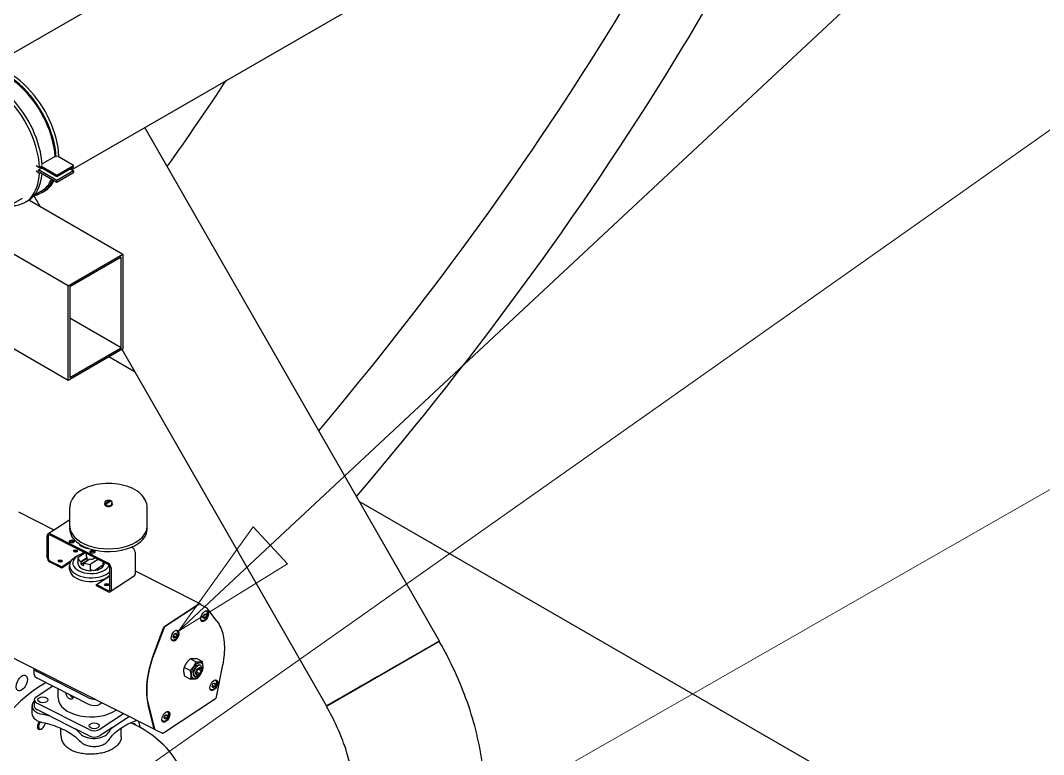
# Model space of a CAD drawing. Header units: millimetres. Extents: x 0 to 100323, y 0 to 59400.
# Drawn here: x 53312 to 55347, y 11424 to 12884 of the extents above; entities that cross this region are included whole.
import ezdxf

# ---------------------------------------------------------------- set-up
doc = ezdxf.new("R2010")
doc.units = ezdxf.units.MM
doc.header["$LTSCALE"] = 100
for name, color, linetype, lineweight in [('Break Line', 7, 'Continuous', 35), ('Symbol', 7, 'Continuous', 18), ('Visible', 7, 'Continuous', 25)]:
    doc.layers.add(name, color=color, linetype=linetype, lineweight=lineweight)

# ---------------------------------------------------------------- blocks, each defined once
blk = doc.blocks.new('Balloon16')
at = {"layer": 'Symbol'}
for p, q in [((538.091, 118.403), (586.245, 163.371)), ((537.75, 118.769), (536.264, 116.697)), ((538.433, 118.038), (537.75, 118.769)), ((538.091, 118.403), (536.264, 116.697)), ((536.264, 116.697), (538.433, 118.038))]:
    blk.add_line(p, q, dxfattribs=at)
at = {"layer": 'Symbol', "flags": 128}
blk.add_lwpolyline([(537.75, 118.769), (536.264, 116.697), (538.433, 118.038), (537.75, 118.769)], dxfattribs=at)
at = {"layer": 'Symbol'}
blk.add_solid([(537.75, 118.769), (536.264, 116.697), (538.433, 118.038), (537.75, 118.769)], dxfattribs=at)
blk = doc.blocks.new('Balloon19')
at = {"layer": 'Symbol'}
blk.add_line((515.784, 99.981), (585.289, 149.027), dxfattribs=at)
blk = doc.blocks.new('Balloon20')
at = {"layer": 'Symbol'}
blk.add_line((520.531, 100.617), (585.087, 137.505), dxfattribs=at)

msp = doc.modelspace()

# ---------------------------------------------------------------- linework, layer by layer
at = {"layer": 'Break Line'}
for major_axis, start_param, end_param in [((12692.1, 131.1), 2.076344, 2.624267), ((12538.2, 129.5), 2.124076, 2.576535)]:
    msp.add_ellipse((65939, 7029.4), major_axis=major_axis, ratio=0.570342, start_param=start_param, end_param=end_param, dxfattribs=at)
at = {"layer": 'Visible'}
for p, q in [((53251.3, 12792.5), (55296.2, 13973.1)), ((53413.9, 12587.4), (55425.6, 13748.8)), ((54145.3, 11649.7), (53559.8, 12671.6)), ((53381.1, 12613.9), (53355.4, 12599)), ((53417.7, 12595.9), (53386, 12614.2)), ((53387.1, 12613.5), (53388.8, 12614.5)), ((53343.3, 12595.8), (53350.2, 12592.2)), ((53350.2, 12592.2), (53352.9, 12593.7)), ((53384.5, 12573.6), (53351.2, 12592.8)), ((53352.8, 12595), (53384.5, 12576.7)), ((53384.5, 12576.7), (53417.7, 12595.9)), ((53417.7, 12592.7), (53384.5, 12573.6)), ((53417.7, 12592.7), (53417.7, 12595.9)), ((53343.3, 12585.2), (53350.2, 12580.9)), ((53354.6, 12590.9), (53348, 12587.1)), ((53384.5, 12566), (53348, 12587.1)), ((53350.7, 12583.8), (53348, 12585.5)), ((53350.2, 12580.9), (53352.9, 12582.4)), ((53352.8, 12581.2), (53384.5, 12562.9)), ((53417.7, 12585.2), (53384.5, 12566)), ((53384.5, 12562.9), (53417.7, 12582)), ((53384.5, 12576.7), (53384.5, 12573.6)), ((53411.2, 12589), (53417.7, 12585.2)), ((53417.7, 12585.2), (53417.7, 12582)), ((53384.5, 12562.9), (53384.5, 12566)), ((53351.5, 12514.5), (53339.1, 12536)), ((53353.1, 12544.5), (53339.9, 12536.9)), ((53360.1, 12545), (53354.6, 12541.9)), ((52735.5, 12195.7), (53316.6, 12531.2)), ((53326.9, 12525.8), (53321.4, 12522.7)), ((53329.2, 12527.3), (53515.9, 12419.5)), ((53407.1, 12356.7), (53210.8, 12470.1)), ((53407.1, 12356.7), (53515.9, 12419.5)), ((53512.6, 12413.9), (53410.4, 12354.8)), ((53512.6, 12233), (53512.6, 12413.9)), ((53515.9, 12419.5), (53515.9, 12231.1)), ((53407.1, 12168.3), (53047.6, 12375.9)), ((53407.1, 12168.3), (53407.1, 12356.7)), ((53410.4, 12354.8), (53410.4, 12174)), ((53512.6, 12233), (53410.4, 12292)), ((53515.9, 12231.1), (53407.1, 12168.3)), ((53410.4, 12174), (53512.6, 12233)), ((53920.7, 11521), (53514.3, 12230.2)), ((53540.2, 12185.1), (53488.2, 12215.1)), ((53479.6, 11923.2), (53479.6, 11921.9)), ((53480.4, 11923.2), (53480.4, 11925.7)), ((53484.1, 11923.6), (53481.9, 11922.2)), ((53481.9, 11922.2), (53481.9, 11923.2)), ((53489.9, 11929.7), (53483, 11925.1)), ((53483.7, 11922.3), (53483.7, 11921.3)), ((53484.7, 11924.3), (53491.6, 11928.8)), ((53490.9, 11929.1), (53490.9, 11928.4)), ((53494.2, 11923.2), (53494.2, 11925.7)), ((53495, 11923.2), (53495, 11921.9)), ((55446.8, 11084.3), (53986.1, 11927.6)), ((53308.3, 11907), (53378.9, 11871.2)), ((53410.2, 11878), (53410.2, 11915.7)), ((53564.4, 11878), (53564.4, 11915.7)), ((53366.9, 11863.3), (53410.2, 11891.8)), ((53486.8, 11804.6), (53371.1, 11863.2)), ((53486.8, 11802.1), (53371.1, 11860.6)), ((53410.4, 11872.3), (53410.4, 11875.2)), ((53564.2, 11872.3), (53564.2, 11875.2)), ((53365.4, 11815.8), (53365.4, 11859.8)), ((53367.7, 11858.6), (53367.7, 11814.7)), ((53415.4, 11848.4), (53415.4, 11846)), ((53441.2, 11825.2), (53426.4, 11815.4)), ((53433.5, 11823.2), (53438.5, 11826.5)), ((53440.7, 11825.4), (53440.2, 11825.1)), ((53443.6, 11835), (53443.6, 11835.8)), ((53443.6, 11818.2), (53443.6, 11824)), ((53533.1, 11836.7), (53534.5, 11836)), ((53540.3, 11826.8), (53540.3, 11782.8)), ((53371.1, 11809.1), (53394.3, 11797.4)), ((53394.3, 11794.9), (53371.1, 11806.6)), ((53394.3, 11797.4), (53413.4, 11810)), ((53411.1, 11806), (53394.3, 11794.9)), ((53410, 11793), (53410, 11800.3)), ((53426, 11806), (53426.4, 11805.8)), ((53426.4, 11815.4), (53426.4, 11802.7)), ((53426.4, 11802.7), (53426.4, 11802.7)), ((53432.4, 11808), (53444.5, 11815.9)), ((53444.8, 11814.8), (53432.9, 11807)), ((53432.9, 11802.6), (53445.3, 11810.7)), ((53432.9, 11802.6), (53432.9, 11807)), ((53450.4, 11813.1), (53437.6, 11804.7)), ((53437.6, 11804.7), (53437.6, 11800.3)), ((53450.4, 11813.1), (53438.2, 11805)), ((53444.8, 11815.6), (53444.8, 11814.9)), ((53444.8, 11811.2), (53444.8, 11814.8)), ((53449.4, 11812.4), (53449.4, 11813.3)), ((53466.6, 11812.3), (53451.8, 11802.6)), ((53451.8, 11789.9), (53451.8, 11802.6)), ((53477.2, 11801.5), (53460.4, 11790.5)), ((53476.7, 11806.2), (53477.5, 11806.8)), ((53479.6, 11804.7), (53476.7, 11806.2)), ((53476.7, 11806.2), (53476.7, 11805.3)), ((53477.2, 11801.2), (53476.7, 11805.3)), ((53478.4, 11800.6), (53477.2, 11801.2)), ((53394.3, 11797.4), (53394.3, 11794.9)), ((53451.7, 11789.8), (53451.7, 11789.9)), ((53451.8, 11789.9), (53454.4, 11791.6)), ((53454.4, 11791.6), (53457.4, 11790.1)), ((53463.7, 11762.3), (53490.3, 11779.8)), ((53490.3, 11752.6), (53490.3, 11796.5)), ((53538.7, 11779.3), (53491, 11747.9)), ((53492.6, 11795.4), (53492.6, 11751.4)), ((53540.3, 11789.5), (53669.2, 11724.3)), ((53463.7, 11762.3), (53486.8, 11750.6)), ((53463.7, 11759.8), (53463.7, 11762.3)), ((53486.8, 11748.1), (53463.7, 11759.8)), ((53599.5, 11679.4), (53667.1, 11723.9)), ((53666.8, 11722.7), (53599.8, 11678.6)), ((53682.4, 11716.2), (53668.9, 11723.1)), ((53669.7, 11723.8), (53671, 11722)), ((53675, 11697.1), (53676.8, 11702.1)), ((53675.7, 11699.1), (53680.3, 11696.8)), ((53676.8, 11702.1), (53680.3, 11704.4)), ((53678.8, 11703.4), (53682, 11701.8)), ((53681.9, 11709), (53680.2, 11709.8)), ((53680.3, 11704.4), (53682, 11701.8)), ((53682, 11701.8), (53680.3, 11696.8)), ((53703.1, 11689.2), (53683.6, 11715.2)), ((53672.9, 11691.1), (53671.2, 11692)), ((53676.8, 11694.5), (53675, 11697.1)), ((53680.3, 11696.8), (53676.8, 11694.5)), ((53577, 11622.8), (53596.9, 11675.9)), ((53597.2, 11675.1), (53577.7, 11623.4)), ((53616.2, 11658.4), (53617.9, 11663.3)), ((53617.9, 11655.8), (53616.2, 11658.4)), ((53616.9, 11660.4), (53621.5, 11658.1)), ((53617.9, 11663.3), (53621.5, 11665.6)), ((53621.5, 11658.1), (53617.9, 11655.8)), ((53620, 11664.7), (53623.2, 11663)), ((53623.1, 11670.2), (53621.4, 11671.1)), ((53621.5, 11665.6), (53623.2, 11663)), ((53623.2, 11663), (53621.5, 11658.1)), ((53579.2, 11473.7), (53218.3, 11656.4)), ((53614, 11652.4), (53612.3, 11653.2)), ((54145.1, 11649.2), (53920.8, 11519.7)), ((53649.5, 11591.1), (53637.9, 11597)), ((53661.1, 11608.5), (53649.6, 11614.4)), ((53673.8, 11609.3), (53662.2, 11615.1)), ((53665.3, 11593.6), (53670, 11595.8)), ((53670.3, 11601.5), (53669.1, 11602.1)), ((53670, 11595.8), (53671.7, 11591.5)), ((53673.1, 11594.3), (53672.8, 11597.1)), ((53702.4, 11539.1), (53714.5, 11602.6)), ((53339.7, 11583.3), (53339.7, 11594.9)), ((53449.1, 11536.5), (53345, 11589.2)), ((53345, 11576.7), (53449.1, 11523.9)), ((53638.9, 11580.3), (53650.5, 11574.4)), ((53659.2, 11579.5), (53658, 11580.1)), ((53662.4, 11587.2), (53665.3, 11593.6)), ((53664.1, 11582.9), (53662.4, 11587.2)), ((53662.8, 11588.1), (53668.8, 11585.1)), ((53668.8, 11585.1), (53664.1, 11582.9)), ((53666.7, 11581.6), (53664.2, 11580.2)), ((53666.5, 11594.2), (53671.7, 11591.5)), ((53671.7, 11591.5), (53668.8, 11585.1)), ((53343.6, 11538.9), (53376.6, 11560.7)), ((53387.4, 11536.8), (53387.4, 11555.2)), ((53693.3, 11559.7), (53695, 11564.6)), ((53695, 11557.1), (53693.3, 11559.7)), ((53694, 11561.7), (53698.5, 11559.4)), ((53695, 11564.6), (53698.5, 11566.9)), ((53698.5, 11559.4), (53695, 11557.1)), ((53697.1, 11565.9), (53700.3, 11564.3)), ((53700.1, 11571.5), (53698.5, 11572.4)), ((53698.5, 11566.9), (53700.3, 11564.3)), ((53700.3, 11564.3), (53698.5, 11559.4)), ((53596.9, 11467.6), (53700.1, 11535.5)), ((53691.1, 11553.7), (53689.4, 11554.5)), ((53335.1, 11520.9), (53335.1, 11505.9)), ((53339.7, 11533.1), (53339.7, 11520.5)), ((53449.1, 11473.7), (53345, 11526.4)), ((53470.8, 11524.8), (53474.1, 11526.9)), ((53578.4, 11474.9), (53566.2, 11522.2)), ((53566.6, 11522.9), (53578.7, 11475.4)), ((53372.7, 11499.8), (53345, 11513.8)), ((53372.7, 11499.8), (53421.4, 11475.2)), ((53517.2, 11505.1), (53470.8, 11474.5)), ((53495.1, 11477.9), (53528, 11499.6)), ((53597.9, 11496.9), (53599.7, 11501.8)), ((53599.7, 11494.3), (53597.9, 11496.9)), ((53598.6, 11498.9), (53603.2, 11496.6)), ((53599.7, 11501.8), (53603.2, 11504.1)), ((53603.2, 11496.6), (53599.7, 11494.3)), ((53601.7, 11503.2), (53605, 11501.5)), ((53604.8, 11508.7), (53603.1, 11509.6)), ((53603.2, 11504.1), (53605, 11501.5)), ((53605, 11501.5), (53603.2, 11496.6)), ((53354.8, 11475.4), (53353.8, 11474.9)), ((53392.8, 11463.7), (53392.8, 11476.4)), ((53449.1, 11461.1), (53421.4, 11475.2)), ((53495.1, 11477.9), (53470.8, 11462)), ((53512.8, 11459.5), (53512.8, 11477.2)), ((53545.5, 11480.4), (53531.5, 11487.5)), ((53579.6, 11474.2), (53593.1, 11467.3)), ((53595.8, 11490.9), (53594.1, 11491.7))]:
    msp.add_line(p, q, dxfattribs=at)
msp.add_arc((53455.1, 11302), 200, 30.2265, 63.1464, dxfattribs=at)
for centre, major_axis, ratio, start_param, end_param in [((53285, 12662.4), (-69.6, 120.6), 0.57735, 3.987802, 6.483768), ((53290.4, 12665.6), (-69.6, 120.6), 0.57735, 3.976782, 6.283185), ((53251.8, 12643.3), (-69.6, 120.6), 0.57735, 3.976782, 6.660019), ((53257.3, 12646.4), (-69.6, 120.6), 0.57735, 3.987802, 6.283185), ((53285, 12662.4), (-68.1, 117.9), 0.57735, 3.989178, 6.283185), ((41615.8, 15426.8), (12953.8, 0), 0.57735, 5.894699, 5.9193), ((53251.8, 12643.3), (69.6, -120.6), 0.57735, 5.906351, 7.018792), ((53257.3, 12646.4), (69.6, -120.6), 0.57735, 0, 0.696885), ((53254.5, 12644.9), (66.2, -114.6), 0.57735, 0.735607, 0.750507), ((53285, 12662.4), (69.6, -120.6), 0.57735, 6.082603, 6.689396), ((53285, 12662.4), (68.1, -117.9), 0.57735, 0, 0.397189), ((53290.4, 12665.6), (69.6, -120.6), 0.57735, 0, 0.345978), ((53487.3, 11923.2), (7.69, 0), 0.57735, 2.690566, 6.734212), ((53487.3, 11921.9), (-7.69, 0), 0.57735, 0, 3.141593), ((53487.3, 11923.2), (6.92, 0), 0.57735, 3.141593, 6.283185), ((53487.3, 11924.7), (-6.92, 0), 0.57735, 0.683411, 1.018307), ((53371.1, 11856.9), (-4.23, 6.42), 0.613881, 5.462843, 7.033639), ((53371.1, 11856.9), (-2.54, 3.85), 0.613881, 5.462843, 7.033639), ((53487.3, 11878), (-77.1, 0), 0.57735, 0, 3.141593), ((53487.3, 11872.3), (-76.9, 0), 0.57735, 0, 0.677593), ((53487.3, 11872.3), (76.9, 0), 0.57735, 5.35065, 6.283185), ((53414.3, 11845.6), (-5, 0), 0.57735, 3.591789, 5.832989), ((53418.8, 11844.3), (2.54, -3.85), 0.613881, 3.892046, 4.085404), ((53452.8, 11849.6), (-26.9, 0), 0.57735, 0.332531, 1.372124), ((53487.3, 11872.3), (76.9, 0), 0.57735, 3.819186, 4.168654), ((53452.8, 11805.3), (-36.5, 0), 0.57735, 5.042745, 9.20627), ((53421.8, 11826.5), (-4.23, 0), 0.57735, 3.681737, 5.743041), ((53421.8, 11826.5), (2.69, 0), 0.57735, 0.361367, 2.780226), ((53487.3, 11872.3), (76.9, 0), 0.57735, 4.168654, 5.35065), ((53455.3, 11824.8), (-5, 0), 0.57735, 3.591789, 5.832989), ((53534.5, 11829.7), (-4.23, 6.42), 0.613881, 3.892046, 5.462843), ((53371.1, 11812.9), (-4.23, 6.42), 0.613881, 0.750454, 2.32125), ((53371.1, 11812.9), (2.54, -3.85), 0.613881, 3.892046, 5.462843), ((53391.3, 11806.4), (-4.23, 0), 0.57735, 3.681737, 5.743041), ((53391.3, 11806.4), (2.69, 0), 0.57735, 0.361367, 2.780226), ((53452.8, 11800.3), (-42.8, 0), 0.57735, 5.445166, 8.918285), ((53452.8, 11805.3), (-26.8, 0), 0.57735, 6.107262, 6.241595), ((53452.8, 11818), (-26.8, 0), 0.57735, 0.167661, 0.70689), ((53452.8, 11805.3), (-26.8, 0), 0.57735, 0.172512, 1.529206), ((53452.8, 11805.3), (-26.8, 0), 0.57735, 0.167661, 0.171355), ((53452.8, 12002), (20.9, 303), 0.055468, 2.292533, 2.293057), ((53470, 11826.3), (-26.6, 45.8), 0.788917, 1.513549, 1.534183), ((53452.8, 11813), (-26.8, 0), 0.57735, 0.735828, 0.96589), ((53470.1, 11826.2), (44.8, 28.2), 0.02758, 3.884365, 3.905), ((53452.8, 11818), (-26.8, 0), 0.57735, 0.994828, 1.534058), ((53452.8, 11818.2), (-9.23, 0), 0.57735, 0, 0.511022), ((53452.8, 11815), (6.8, -11.1), 0.558157, 4.389954, 4.398779), ((53452.8, 11813.8), (-9.23, 0), 0.57735, 0.519847, 0.743191), ((53452.8, 11818.2), (9.23, 0), 0.57735, 4.332289, 5.714704), ((53452.8, 11805.3), (26.8, 0), 0.57735, 4.884901, 6.241595), ((53486.8, 11798.3), (4.23, -6.42), 0.613881, 0.750454, 2.32125), ((53486.8, 11798.3), (-2.54, 3.85), 0.613881, 3.892046, 5.462843), ((53452.8, 11793), (-42.8, 0), 0.57735, 0, 2.6351), ((53452.8, 11805.3), (26.8, 0), 0.57735, 4.671956, 4.67565), ((53534.5, 11785.7), (4.23, -6.42), 0.613881, 0, 0.750454), ((53483.9, 11759.6), (-4.23, 0), 0.57735, 3.681737, 5.743041), ((53483.9, 11759.6), (2.69, 0), 0.57735, 0.361367, 2.780226), ((53486.8, 11754.3), (2.54, -3.85), 0.613881, 5.462843, 7.033639), ((53486.8, 11754.3), (4.23, -6.42), 0.613881, 5.462843, 7.033639), ((53666.8, 11719), (2.08, 4.12), 0.538347, 0, 0.754742), ((53667.1, 11720.2), (2.08, 4.12), 0.538347, 6.01892, 7.037927), ((53599.5, 11675.7), (2.08, 4.12), 0.538347, 0.754742, 1.773749), ((53599.8, 11674.8), (-2.08, -4.12), 0.538347, 3.896334, 4.910779), ((53658.6, 11614.4), (65.7, 129.7), 0.538347, 1.773749, 2.592458), ((53658.6, 11614.4), (-65.3, -129), 0.538347, 4.910779, 5.731766), ((53663.6, 11591.1), (5.6, 11), 0.538347, 0, 3.141593), ((53664.7, 11590.5), (-5.6, -11), 0.538347, 2.448632, 6.976146), ((53355.1, 11583.3), (-15.4, 0), 0.57735, 0, 0.850859), ((53355.1, 11595.9), (-15.4, 0), 0.57735, 0.113029, 0.850859), ((53347, 11356.7), (-111.2, -219.6), 0.538347, 3.795965, 6.283185), ((53355.1, 11533.1), (-15.4, 0), 0.57735, 5.563248, 7.134044), ((53452.8, 11536.8), (-65.4, 0), 0.57735, 0, 2.43964), ((53459.2, 11543.2), (-15.4, 0), 0.57735, 0.850859, 1.588689), ((53365.9, 11520.9), (-30.8, 0), 0.57735, 5.726981, 7.506701), ((53355.1, 11520.5), (-15.4, 0), 0.57735, 0, 0.850859), ((53459.2, 11530.6), (15.4, 0), 0.57735, 3.992452, 5.563248), ((53308.3, 11429.1), (-138.5, 0), 0.57735, 4.228703, 4.365109), ((53354, 11484.8), (-5.4, -10.7), 0.538347, 4.494502, 6.44837), ((53355.2, 11484.2), (-4.71, -9.3), 0.538347, 4.431113, 8.391677), ((53308.3, 11429.1), (-138.5, 0), 0.57735, 3.619795, 3.7562), ((53459.2, 11480.4), (-15.4, 0), 0.57735, 0.850859, 2.421655), ((53617.6, 11440.8), (-138.5, 0), 0.57735, 5.799499, 5.935905), ((53534.2, 11474.6), (5.4, 10.7), 0.538347, 5.753426, 6.812944), ((53535.3, 11474), (4.71, 9.3), 0.538347, 6.14396, 6.42241), ((53581.3, 11477.8), (-2.08, -4.12), 0.538347, 5.734051, 6.798235), ((53581.7, 11478.3), (-2.08, -4.12), 0.538347, 5.731766, 6.283185), ((53458.5, 11474), (30.8, 0), 0.57735, 3.619795, 5.935905), ((53459.2, 11467.8), (-15.4, 0), 0.57735, 0.850859, 2.421655)]:
    msp.add_ellipse(centre, major_axis=major_axis, ratio=ratio, start_param=start_param, end_param=end_param, dxfattribs=at)
for centre, major_axis, ratio in [((53414.3, 11848.1), (-5, 0), 0.57735), ((53421.8, 11829), (-4.23, 0), 0.57735), ((53455.3, 11827.3), (-5, 0), 0.57735), ((53391.3, 11809), (-4.23, 0), 0.57735), ((53483.9, 11762.1), (-4.23, 0), 0.57735), ((53678.5, 11699.5), (5.3, 10.4), 0.538347), ((53619.7, 11660.7), (5.3, 10.4), 0.538347), ((54033, 11585.3), (112.3, 64.4), 0.002349), ((53663.6, 11591.1), (7.8, 15.4), 0.538347), ((53667, 11589.4), (4.17, 8.24), 0.538347), ((53314.9, 11566.5), (-7.6, -15.1), 0.538347), ((53696.8, 11562), (5.3, 10.4), 0.538347), ((53356.9, 11533.1), (-10, 0), 0.57735), ((53601.4, 11499.2), (5.3, 10.4), 0.538347), ((53459.1, 11481.4), (-10, 0), 0.57735)]:
    msp.add_ellipse(centre, major_axis=major_axis, ratio=ratio, dxfattribs=at)
for points, knots in [([(53980.4, 11937.6), (54227.3, 12227), (54444, 12525.4), (54759.9, 13046.5), (54874.9, 13265.8), (54973.5, 13487.8)], [6.610899, 6.610899, 6.610899, 6.610899, 6.7319123, 6.7319123, 6.8175661, 6.8175661, 6.8175661, 6.8175661]), ([(53905.5, 12068.3), (54119.7, 12322.9), (54309.9, 12584), (54580.2, 13019.6), (54675.2, 13191.2), (54759.8, 13364.5)], [6.6163972, 6.6163972, 6.6163972, 6.6163972, 6.7246089, 6.7246089, 6.7936254, 6.7936254, 6.7936254, 6.7936254]), ([(53564.4, 11915.7), (53564.4, 11920.5), (53563.2, 11925.2), (53558.8, 11934.4), (53555.4, 11938.8), (53546.5, 11947), (53540.7, 11950.7), (53527.5, 11956.9), (53520.1, 11959.3), (53504.4, 11962.5), (53496.2, 11963.4), (53479.8, 11963.5), (53471.5, 11962.7), (53455.9, 11959.7), (53448.4, 11957.4), (53434.9, 11951.3), (53428.9, 11947.6), (53419.1, 11938.9), (53415.3, 11933.9), (53411.2, 11924.4), (53410.2, 11920), (53410.2, 11915.7)], [5.432326, 5.432326, 5.432326, 5.432326, 5.701725, 5.701725, 5.994378, 5.994378, 6.322593, 6.322593, 6.659679, 6.659679, 6.994308, 6.994308, 7.327534, 7.327534, 7.662019, 7.662019, 7.999051, 7.999051, 8.328177, 8.328177, 8.573919, 8.573919, 8.573919, 8.573919]), ([(53480.4, 11925.7), (53480.4, 11926.2), (53480.5, 11926.6), (53480.8, 11927.5), (53481.1, 11927.9), (53481.8, 11928.6), (53482.3, 11929), (53483.4, 11929.6), (53484.1, 11929.9), (53485.5, 11930.2), (53486.2, 11930.3), (53487.7, 11930.4), (53488.4, 11930.3), (53489.6, 11930.1), (53490.1, 11930), (53490.6, 11929.8)], [3.992452, 3.992452, 3.992452, 3.992452, 4.224673, 4.224673, 4.480197, 4.480197, 4.794245, 4.794245, 5.150094, 5.150094, 5.50656, 5.50656, 5.859048, 5.859048, 6.100822, 6.100822, 6.100822, 6.100822]), ([(53481.9, 11923.2), (53481.9, 11923.3), (53482, 11923.5), (53482.1, 11923.9), (53482.1, 11924.1), (53482.3, 11924.4), (53482.5, 11924.6), (53482.7, 11924.9), (53482.8, 11925), (53483, 11925.1)], [0, 0, 0, 0, 0.0368272, 0.0368272, 0.0739214, 0.0739214, 0.1114349, 0.1114349, 0.1495092, 0.1495092, 0.1495092, 0.1495092]), ([(53484.7, 11924.3), (53484.6, 11924.2), (53484.4, 11924), (53484.2, 11923.8), (53484.1, 11923.6), (53483.9, 11923.2), (53483.8, 11923), (53483.7, 11922.7), (53483.7, 11922.5), (53483.7, 11922.3)], [0.4504591, 0.4504591, 0.4504591, 0.4504591, 0.4885333, 0.4885333, 0.5260468, 0.5260468, 0.563141, 0.563141, 0.5999682, 0.5999682, 0.5999682, 0.5999682]), ([(53489.9, 11929.7), (53490, 11929.8), (53490.2, 11929.8), (53490.4, 11929.9), (53490.5, 11929.9), (53490.7, 11929.8), (53490.8, 11929.7), (53490.9, 11929.4), (53490.9, 11929.3), (53490.9, 11929.1)], [0.4504594, 0.4504594, 0.4504594, 0.4504594, 0.4885337, 0.4885337, 0.5260472, 0.5260472, 0.5631414, 0.5631414, 0.5999686, 0.5999686, 0.5999686, 0.5999686]), ([(53492.4, 11928.9), (53492.4, 11928.9), (53492.4, 11928.9), (53492.3, 11929), (53492.2, 11929), (53491.9, 11929), (53491.8, 11928.9), (53491.6, 11928.8)], [0.06812017, 0.06812017, 0.06812017, 0.06812017, 0.07392141, 0.07392141, 0.11143494, 0.11143494, 0.14950916, 0.14950916, 0.14950916, 0.14950916]), ([(53492.4, 11928.9), (53492.6, 11928.8), (53492.8, 11928.6), (53493.2, 11928.2), (53493.3, 11928.1), (53493.6, 11927.7), (53493.8, 11927.4), (53494, 11927), (53494.1, 11926.7), (53494.2, 11926.2), (53494.2, 11926), (53494.2, 11925.7)], [0.1774014, 0.1774014, 0.1774014, 0.1774014, 0.312093, 0.312093, 0.4467845, 0.4467845, 0.581476, 0.581476, 0.7161676, 0.7161676, 0.8508591, 0.8508591, 0.8508591, 0.8508591]), ([(53549.5, 11846.2), (53550.5, 11846.8), (53551.5, 11847.5), (53553, 11848.9), (53553.5, 11849.5), (53554, 11850.2)], [4.6529168, 4.6529168, 4.6529168, 4.6529168, 4.8909196, 4.8909196, 5.0413442, 5.0413442, 5.0413442, 5.0413442]), ([(53672.9, 11691.1), (53673.4, 11690.8), (53674, 11690.7), (53675.2, 11690.6), (53675.9, 11690.8), (53677.3, 11691.3), (53678, 11691.7), (53679.5, 11692.8), (53680.2, 11693.5), (53681.5, 11695.1), (53682.1, 11696), (53683.1, 11697.9), (53683.5, 11698.9), (53684.2, 11700.8), (53684.4, 11701.8), (53684.5, 11703.8), (53684.5, 11704.7), (53684.1, 11706.4), (53683.8, 11707.2), (53682.9, 11708.3), (53682.4, 11708.7), (53681.9, 11709)], [3.957647, 3.957647, 3.957647, 3.957647, 4.196682, 4.196682, 4.464316, 4.464316, 4.79179, 4.79179, 5.141995, 5.141995, 5.486777, 5.486777, 5.828131, 5.828131, 6.171562, 6.171562, 6.520999, 6.520999, 6.858871, 6.858871, 7.09924, 7.09924, 7.09924, 7.09924]), ([(53683.6, 11715.2), (53683.6, 11715.3), (53683.5, 11715.3), (53683.4, 11715.5), (53683.3, 11715.6), (53683.1, 11715.7), (53683, 11715.8), (53682.9, 11715.9), (53682.8, 11716), (53682.6, 11716.1), (53682.5, 11716.2), (53682.4, 11716.2)], [0.5563517, 0.5563517, 0.5563517, 0.5563517, 0.6082923, 0.6082923, 0.6602328, 0.6602328, 0.7121734, 0.7121734, 0.764114, 0.764114, 0.8160546, 0.8160546, 0.8160546, 0.8160546]), ([(53703.1, 11689.2), (53706, 11685.4), (53708.5, 11681), (53712.5, 11671.5), (53714.2, 11666.3), (53716.5, 11655.2), (53717.3, 11649.2), (53718, 11636.7), (53717.9, 11630.2), (53716.8, 11616.7), (53715.9, 11609.7), (53714.5, 11602.6)], [5.7268336, 5.7268336, 5.7268336, 5.7268336, 5.891031, 5.891031, 6.0552284, 6.0552284, 6.2194257, 6.2194257, 6.3836231, 6.3836231, 6.5478205, 6.5478205, 6.5478205, 6.5478205]), ([(53614, 11652.4), (53614.5, 11652.1), (53615.1, 11652), (53616.4, 11651.9), (53617, 11652), (53618.4, 11652.5), (53619.2, 11652.9), (53620.7, 11654.1), (53621.4, 11654.8), (53622.7, 11656.4), (53623.3, 11657.3), (53624.3, 11659.1), (53624.7, 11660.1), (53625.3, 11662.1), (53625.5, 11663.1), (53625.7, 11665), (53625.7, 11666), (53625.3, 11667.7), (53624.9, 11668.5), (53624.1, 11669.6), (53623.6, 11670), (53623.1, 11670.2)], [3.957647, 3.957647, 3.957647, 3.957647, 4.196682, 4.196682, 4.464316, 4.464316, 4.79179, 4.79179, 5.141995, 5.141995, 5.486777, 5.486777, 5.828131, 5.828131, 6.171562, 6.171562, 6.520999, 6.520999, 6.858871, 6.858871, 7.09924, 7.09924, 7.09924, 7.09924]), ([(54235.4, 11338.9), (54235.4, 11359.8), (54234, 11380.9), (54228.6, 11423.1), (54224.6, 11444.2), (54214.5, 11486.3), (54208.2, 11507.3), (54193.6, 11548.9), (54185.2, 11569.5), (54166.5, 11609.9), (54156.2, 11629.8), (54145.1, 11649.2)], [3.1415927, 3.1415927, 3.1415927, 3.1415927, 3.2986723, 3.2986723, 3.4557519, 3.4557519, 3.6128316, 3.6128316, 3.7699112, 3.7699112, 3.9269908, 3.9269908, 3.9269908, 3.9269908]), ([(53691.1, 11553.7), (53691.6, 11553.4), (53692.2, 11553.2), (53693.5, 11553.2), (53694.1, 11553.3), (53695.5, 11553.8), (53696.3, 11554.2), (53697.8, 11555.3), (53698.5, 11556), (53699.8, 11557.6), (53700.4, 11558.5), (53701.4, 11560.4), (53701.8, 11561.4), (53702.4, 11563.4), (53702.6, 11564.4), (53702.8, 11566.3), (53702.7, 11567.2), (53702.4, 11569), (53702, 11569.7), (53701.1, 11570.8), (53700.7, 11571.2), (53700.1, 11571.5)], [3.957647, 3.957647, 3.957647, 3.957647, 4.196682, 4.196682, 4.464316, 4.464316, 4.79179, 4.79179, 5.141995, 5.141995, 5.486777, 5.486777, 5.828131, 5.828131, 6.171562, 6.171562, 6.520999, 6.520999, 6.858871, 6.858871, 7.09924, 7.09924, 7.09924, 7.09924]), ([(53417.1, 11539.1), (53417.1, 11538.1), (53416.9, 11537.2), (53416.1, 11535.6), (53415.5, 11535), (53414.2, 11534.2), (53413.3, 11534), (53411.5, 11534.1), (53410.6, 11534.3), (53408.8, 11535.2), (53407.9, 11535.9), (53406.3, 11537.6), (53405.6, 11538.6), (53404.5, 11540.6), (53404, 11541.8), (53403.4, 11544.1), (53403.2, 11545.2), (53403.2, 11546.5), (53403.2, 11546.8), (53403.3, 11547.1)], [0, 0, 0, 0, 0.226339, 0.226339, 0.452677, 0.452677, 0.679013, 0.679013, 0.905348, 0.905348, 1.131684, 1.131684, 1.358019, 1.358019, 1.584358, 1.584358, 1.810696, 1.810696, 1.894383, 1.894383, 1.894383, 1.894383]), ([(53409.7, 11543.9), (53409.8, 11543.6), (53410, 11543.3), (53410.7, 11541.9), (53411.4, 11540.9), (53413, 11539.2), (53413.9, 11538.6), (53415.5, 11537.8), (53416.2, 11537.5), (53416.9, 11537.4)], [-1.4255449, -1.4255449, -1.4255449, -1.4255449, -1.3585788, -1.3585788, -1.1321507, -1.1321507, -0.9057226, -0.9057226, -0.7319152, -0.7319152, -0.7319152, -0.7319152]), ([(53700.1, 11535.5), (53700.4, 11535.7), (53700.6, 11535.9), (53701, 11536.3), (53701.2, 11536.6), (53701.5, 11537), (53701.7, 11537.3), (53701.9, 11537.7), (53702.1, 11538), (53702.3, 11538.5), (53702.3, 11538.8), (53702.4, 11539.1)], [4.712389, 4.712389, 4.712389, 4.712389, 4.973621, 4.973621, 5.234853, 5.234853, 5.496086, 5.496086, 5.757318, 5.757318, 6.01855, 6.01855, 6.01855, 6.01855]), ([(53976.5, 11338.9), (53976.5, 11348.1), (53975.8, 11358.3), (53973, 11380.3), (53970.9, 11392.1), (53964.9, 11416.6), (53961.2, 11429.3), (53952.1, 11455.1), (53946.8, 11468.2), (53934.8, 11494.2), (53928.1, 11507.1), (53920.8, 11519.7)], [3.1415927, 3.1415927, 3.1415927, 3.1415927, 3.2986723, 3.2986723, 3.4557519, 3.4557519, 3.6128316, 3.6128316, 3.7699112, 3.7699112, 3.9269908, 3.9269908, 3.9269908, 3.9269908]), ([(53335.1, 11505.9), (53335.1, 11504.2), (53335.5, 11502.5), (53336.8, 11499.4), (53337.8, 11497.9), (53340.3, 11495.2), (53341.8, 11494), (53345.2, 11491.8), (53347.1, 11490.9), (53351.2, 11489.3), (53353.4, 11488.6), (53355.7, 11488.1)], [2.290734, 2.290734, 2.290734, 2.290734, 2.535437, 2.535437, 2.78014, 2.78014, 3.024843, 3.024843, 3.269546, 3.269546, 3.51425, 3.51425, 3.51425, 3.51425]), ([(53595.8, 11490.9), (53596.3, 11490.6), (53596.9, 11490.5), (53598.1, 11490.4), (53598.8, 11490.5), (53600.2, 11491), (53600.9, 11491.4), (53602.4, 11492.6), (53603.1, 11493.3), (53604.4, 11494.9), (53605, 11495.8), (53606, 11497.6), (53606.4, 11498.6), (53607.1, 11500.6), (53607.3, 11501.6), (53607.4, 11503.5), (53607.4, 11504.5), (53607, 11506.2), (53606.7, 11507), (53605.8, 11508.1), (53605.3, 11508.5), (53604.8, 11508.7)], [3.957647, 3.957647, 3.957647, 3.957647, 4.196682, 4.196682, 4.464316, 4.464316, 4.79179, 4.79179, 5.141995, 5.141995, 5.486777, 5.486777, 5.828131, 5.828131, 6.171562, 6.171562, 6.520999, 6.520999, 6.858871, 6.858871, 7.09924, 7.09924, 7.09924, 7.09924]), ([(53353.8, 11474.9), (53353.1, 11474.4), (53352.4, 11474.1), (53350.9, 11473.7), (53350.2, 11473.7), (53349.6, 11473.8)], [2.2735869, 2.2735869, 2.2735869, 2.2735869, 2.4488197, 2.4488197, 2.6508871, 2.6508871, 2.6508871, 2.6508871]), ([(53355.7, 11488.1), (53362.2, 11486.8), (53368.5, 11485.1), (53380.7, 11481.3), (53386.5, 11479.2), (53397.5, 11474.4), (53402.7, 11471.8), (53412.4, 11466.1), (53416.8, 11463.1), (53424.8, 11456.7), (53428.4, 11453.3), (53431.5, 11449.8)], [5.9105284, 5.9105284, 5.9105284, 5.9105284, 6.0595912, 6.0595912, 6.2086539, 6.2086539, 6.3577167, 6.3577167, 6.5067795, 6.5067795, 6.6558422, 6.6558422, 6.6558422, 6.6558422]), ([(53487.2, 11452.1), (53489.5, 11455.8), (53492.3, 11459.4), (53498.8, 11466.3), (53502.5, 11469.6), (53510.7, 11475.9), (53515.3, 11478.9), (53525.1, 11484.5), (53530.3, 11487), (53538.2, 11490.3), (53540.5, 11491.2), (53542.9, 11492.1)], [4.3397321, 4.3397321, 4.3397321, 4.3397321, 4.4887948, 4.4887948, 4.6378576, 4.6378576, 4.7869204, 4.7869204, 4.9359831, 4.9359831, 4.9965104, 4.9965104, 4.9965104, 4.9965104]), ([(53550.3, 11477.9), (53549.9, 11480.1), (53549.5, 11482.3), (53548.6, 11486.2), (53548.2, 11487.9), (53547.8, 11489.6)], [6.47976244, 6.47976244, 6.47976244, 6.47976244, 6.51767965, 6.51767965, 6.54805441, 6.54805441, 6.54805441, 6.54805441]), ([(53415.6, 11431.8), (53414.8, 11432.1), (53414, 11432.5), (53410.4, 11434.3), (53407.7, 11436.1), (53402.9, 11440.1), (53400.7, 11442.3), (53397.2, 11447.2), (53395.8, 11449.8), (53394.5, 11453.4), (53394.2, 11454.3), (53393.9, 11455.2)], [-12.030169, -12.030169, -12.030169, -12.030169, -11.831688, -11.831688, -11.092097, -11.092097, -10.352506, -10.352506, -9.612916, -9.612916, -9.362657, -9.362657, -9.362657, -9.362657]), ([(53512.8, 11459.5), (53512.8, 11458.1), (53512.7, 11456.6), (53511.8, 11452.9), (53510.9, 11450.7), (53508.4, 11446.3), (53506.7, 11444.2), (53502.7, 11440.3), (53500.4, 11438.5), (53495.4, 11435.2), (53492.6, 11433.6), (53486.4, 11430.8), (53482.9, 11429.6), (53475.8, 11427.5), (53472, 11426.7), (53464.4, 11425.5), (53460.5, 11425.1), (53453, 11424.7), (53449.1, 11424.7), (53441.2, 11425.2), (53437.3, 11425.7), (53429.7, 11427.1), (53426.1, 11428), (53420.2, 11429.9), (53417.8, 11430.8), (53415.6, 11431.8)], [3.191016, 3.191016, 3.191016, 3.191016, 3.673091, 3.673091, 4.407625, 4.407625, 5.142159, 5.142159, 5.876693, 5.876693, 6.611227, 6.611227, 7.345761, 7.345761, 8.080295, 8.080295, 8.814829, 8.814829, 9.549468, 9.549468, 10.284108, 10.284108, 11.018747, 11.018747, 11.555001, 11.555001, 11.555001, 11.555001]), ([(53593.1, 11467.3), (53593.4, 11467.2), (53593.7, 11467.1), (53594.4, 11466.9), (53594.7, 11466.9), (53595.2, 11467), (53595.5, 11467), (53596, 11467.1), (53596.2, 11467.2), (53596.6, 11467.4), (53596.7, 11467.5), (53596.9, 11467.6)], [3.9576472, 3.9576472, 3.9576472, 3.9576472, 4.1085956, 4.1085956, 4.2595439, 4.2595439, 4.4104923, 4.4104923, 4.5614406, 4.5614406, 4.712389, 4.712389, 4.712389, 4.712389]), ([(53431.5, 11449.8), (53433.1, 11448.1), (53435.2, 11446.5), (53440, 11443.8), (53442.8, 11442.7), (53448.8, 11441), (53452.1, 11440.5), (53458.6, 11440.1), (53461.9, 11440.2), (53468.3, 11441), (53471.4, 11441.8), (53477.1, 11443.8), (53479.7, 11445.1), (53484.1, 11448.2), (53485.9, 11450), (53487.2, 11452), (53487.2, 11452.1), (53487.2, 11452.1)], [2.768936, 2.768936, 2.768936, 2.768936, 3.090195, 3.090195, 3.42289, 3.42289, 3.754307, 3.754307, 4.08417, 4.08417, 4.414382, 4.414382, 4.746563, 4.746563, 5.077829, 5.077829, 5.085046, 5.085046, 5.085046, 5.085046])]:
    msp.add_open_spline(points, degree=3, knots=knots, dxfattribs=at)
for points in [[(53424.2, 11818.7), (53425.1, 11819.2), (53425.9, 11819.6), (53426.9, 11820.2)], [(53417, 11540.2), (53417.1, 11539.8), (53417.1, 11539.4), (53417.1, 11539.1)], [(53392.8, 11463.7), (53392.8, 11460.7), (53393.2, 11457.8), (53393.9, 11455.2)]]:
    msp.add_open_spline(points, degree=3, dxfattribs=at)
for points, weights in [([(53638.9, 11580.3), (53636.5, 11589.6), (53637.9, 11597)], [1.95892252726, 2.26196889698, 1.95892252748]), ([(53637.9, 11597), (53641.8, 11606.7), (53649.6, 11614.4)], [1.95892252726, 2.26196889675, 1.95892252795]), ([(53661.1, 11608.5), (53657.2, 11598.9), (53649.5, 11591.1)], [2.02104205811, 2.33369835258, 2.02104205811]), ([(53649.6, 11614.4), (53654, 11615.7), (53662.2, 11615.1)], [2.01276677064, 2.3241428738, 2.01276677078]), ([(53661.1, 11608.5), (53669.4, 11607.9), (53673.8, 11609.3)], [2.02104205812, 2.3336983526, 2.02104205812]), ([(53674.8, 11592.6), (53676.2, 11599.9), (53673.8, 11609.3)], [2.02104205811, 2.33369835258, 2.02104205811]), ([(53649.5, 11591.1), (53651.9, 11581.8), (53650.5, 11574.4)], [2.02104205811, 2.33369835258, 2.02104205811]), ([(53663.1, 11575.1), (53670.9, 11582.9), (53674.8, 11592.6)], [2.02104205811, 2.33369835258, 2.02104205811]), ([(53663.1, 11575.1), (53658.7, 11573.8), (53650.5, 11574.4)], [2.02104205812, 2.3336983526, 2.02104205812])]:
    msp.add_rational_spline(points, weights, degree=2, dxfattribs=at)

# ---------------------------------------------------------------- block references
at = {"layer": 'Symbol', "xscale": 100, "yscale": 100, "zscale": 100}
for name in ['Balloon16', 'Balloon19', 'Balloon20']:
    msp.add_blockref(name, (0, 0), dxfattribs=at)

doc.saveas('drawing.dxf')
